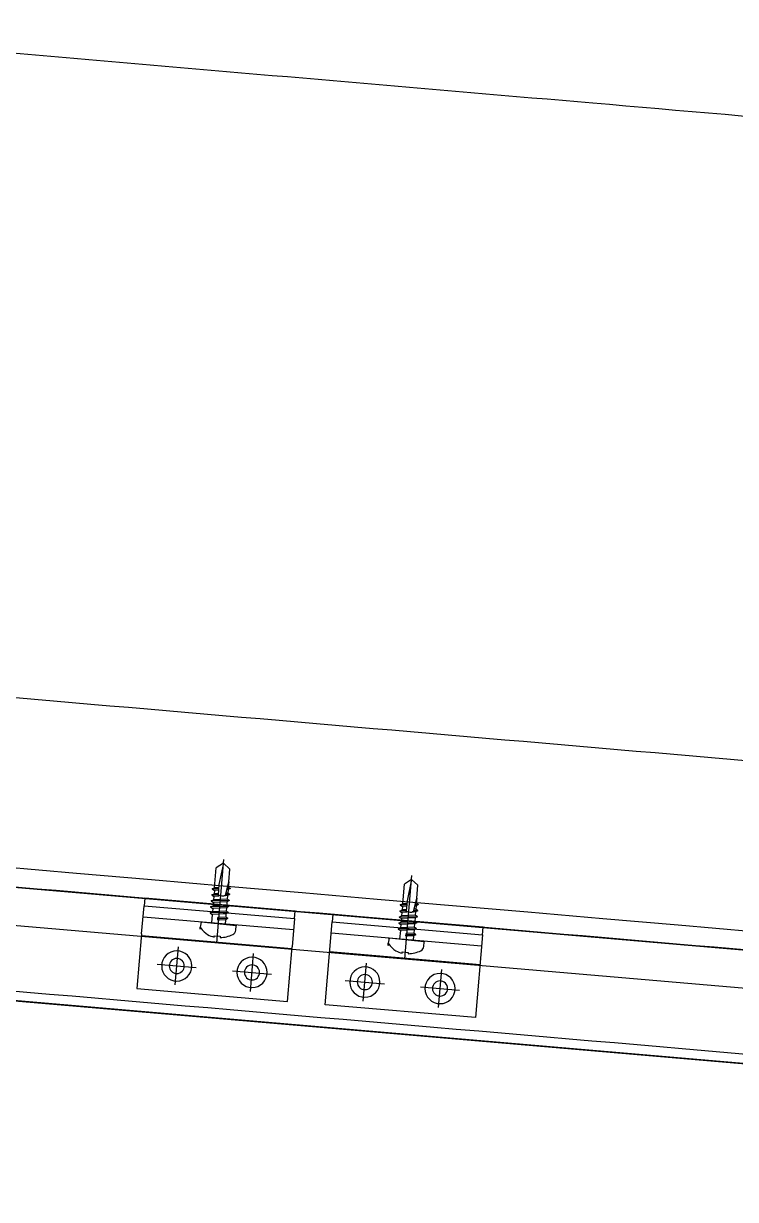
# Model space of a CAD drawing. Header units: inches. Extents: x 0 to 1813292486, y 0 to 3473589894.
# Drawn here: x 600552726.5 to 600552915.1, y 3473202308.5 to 3473202619.7 of the extents above; entities that cross this region are included whole.
import ezdxf

# ---------------------------------------------------------------- set-up
doc = ezdxf.new("R2010")
doc.units = ezdxf.units.IN
doc.header["$LTSCALE"] = 1000
doc.header["$MEASUREMENT"] = 0
for name, pattern in [('AX-MALL-WALL-P02-QT$0$CENTER', [2, 1.25, -0.25, 0.25, -0.25]), ('AX-MALL-WALL-P02-QT$0$DASHED', [0.75, 0.5, -0.25]), ('AX-MALL-WALL-P02-QT$0$HIDDEN', [0.375, 0.25, -0.125]), ('AX-MALL-WALL-P02-QT$0$HIDDENX2', [0.75, 0.5, -0.25])]:
    doc.linetypes.add(name, pattern=pattern)
for name, color, linetype in [('A-Anno-Note', 241, 'Continuous'), ('AX-MALL-P02-200$0$A-Anno-Note', 241, 'Continuous'), ('AX-MALL-WALL-P02$0$A-Anno-Note', 241, 'Continuous'), ('AX-MALL-WALL-P02-QT$0$A-Anno-Note', 241, 'Continuous'), ('AX-MALL-WALL-P02-QT$0$A-Detl-Fine', 152, 'Continuous'), ('AX-MALL-WALL-P02-QT$0$A-Detl-Patt', 8, 'Continuous'), ('AX-MALL-WALL-P02-QT$0$A-Detl-Thin', 131, 'Continuous'), ('AX-MALL-WALL-P02-QT$0$A-Wall', 2, 'Continuous'), ('AX-MALL-WALL-P02-QT$0$A-Wall-Patt', 13, 'Continuous'), ('AX-MALL-WALL-P02-QT$0$AP', 3, 'Continuous'), ('AX-MALL-WALL-P02-QT$0$C18', 4, 'AX-MALL-WALL-P02-QT$0$CENTER'), ('AX-MALL-WALL-P02-QT$0$DASH', 8, 'AX-MALL-WALL-P02-QT$0$DASHED'), ('AX-MALL-WALL-P02-QT$0$L18', 6, 'Continuous'), ('AX-MALL-WALL-P02-QT$0$PJ', 96, 'Continuous'), ('AX-MALL-WALL-P02-QT$0$STSF', 2, 'Continuous'), ('AX-MALL-WALL-P02-QT$0$tc', 4, 'Continuous'), ('AX-MALL-WALL-P02-QT$0$WZ', 2, 'Continuous'), ('AX-MALL-WALL-P02-QT$0$XX', 6, 'AX-MALL-WALL-P02-QT$0$HIDDEN'), ('AX-MALL-WALL-P02-QT$0$zx', 1, 'AX-MALL-WALL-P02-QT$0$CENTER'), ('AX-MALL-WALL-P02-QT$0$尺寸标注', 8, 'Continuous')]:
    doc.layers.add(name, color=color, linetype=linetype)
pattern_1 = [(45, (0, 359), (-353.553532015, 353.553532015), [])]

# ---------------------------------------------------------------- blocks, each defined once
blk = doc.blocks.new('AX-MALL-WALL-P02-QT$0$tj')
at = {"layer": 'AX-MALL-WALL-P02-QT$0$A-Detl-Patt'}
h = blk.add_hatch(dxfattribs=at)
h.set_pattern_fill('STEEL', color=256, scale=100, angle=50.4318)
h.set_pattern_definition([(75, (-14278.2, 156289.83), (-153.340725, 41.08752), []), (75, (-14317.88, 156358.57), (-153.340725, 41.08752), [])])
edge = h.paths.add_edge_path()
edge.add_line((88101.27, 47666.64), (87883.94, 47459.85))
edge.add_line((87883.94, 47459.85), (91571.55, 43584.64))
edge.add_arc((262949.39, 558937.71), 543101.41, 251.6057364, 260.0288667)
edge.add_arc((172180.85, -2862.15), 27100, 64.712866, 96.931605, ccw=False)
edge.add_arc((262948.97, 558936.32), 543099.97, 261.6155115, 271.7251478)
edge.add_line((279298.98, 16082.52), (279298.98, 16382.65))
edge.add_arc((262948.97, 558936.32), 542799.97, 261.6202036, 271.7261014, ccw=False)
edge.add_arc((172180.85, -2862.15), 27400, 64.806318, 96.838159)
edge.add_arc((262949.39, 558937.7), 542801.41, 251.6136389, 260.0241733, ccw=False)
edge.add_line((91737.26, 43845.69), (88101.27, 47666.64))
blk.add_lwpolyline([(88103.03, 47737.33), (87813.25, 47461.6), (91543.93, 43541.13, 0.036779), (168908.95, 23989.25, -0.141654), (183742.1, 21592.71, 0.044166), (279348.98, 16034), (279348.98, 16434.18, -0.044144), (183859.05, 21979.79, 0.140545), (168919.85, 24393.47, -0.036705), (91764.88, 43889.2), (88103.03, 47737.33)], format="xyb", dxfattribs=at)
blk.add_lwpolyline([(88101.27, 47666.64), (87883.94, 47459.85), (91571.55, 43584.64, 0.036769), (168910.3, 24039.78, -0.141514), (183756.74, 21641.09, 0.04414), (279298.98, 16082.52), (279298.98, 16382.65, -0.044124), (183844.46, 21931.4, 0.140683), (168918.46, 24342.94, -0.036714), (91737.26, 43845.69)], format="xyb", close=True, dxfattribs=at)
blk = doc.blocks.new('AX-MALL-WALL-P02-QT$0$jjzx2')
at = {"layer": 'AX-MALL-WALL-P02-QT$0$A-Detl-Fine'}
for points in [[(230759.71, -135350.48), (230738.29, -135599.56), (231136.9, -135633.84), (231158.23, -135384.75)], [(230789.6, -135353.05), (230770.75, -135572.24), (231109.57, -135601.37), (231128.34, -135382.19)]]:
    blk.add_lwpolyline(points, dxfattribs=at)
blk = doc.blocks.new('*U198')
at = {"layer": 'AX-MALL-WALL-P02-QT$0$C18', "color": 1, "ltscale": 2}
blk.add_line((0, 5.14), (0, -17.03), dxfattribs=at)
at = {"layer": 'AX-MALL-WALL-P02-QT$0$L18', "color": 4}
for p, q in [((-1.79, -1.15), (-1.79, 0)), ((1.79, -2.25), (1.79, 0)), ((-2.4, -1.5), (-1.79, -1.15)), ((-2.4, -1.5), (0.23, -1.23)), ((-2.4, -1.5), (-1.79, -1.85)), ((-2.4, -3.1), (2.4, -2.6)), ((-2.4, -3.1), (-1.79, -2.75)), ((-2.4, -3.1), (-1.79, -3.45)), ((-1.79, -1.15), (0.23, -0.87)), ((-1.79, -1.85), (0.23, -1.57)), ((-1.79, -2.75), (-1.79, -1.85)), ((-1.79, -2.75), (1.79, -2.25)), ((-1.79, -3.45), (1.79, -2.95)), ((0.23, -0.87), (0.23, -1.57)), ((2.4, -2.6), (1.79, -2.25)), ((2.4, -2.6), (1.79, -2.95)), ((1.79, -3.85), (1.79, -2.95)), ((-2.4, -4.7), (2.4, -4.2)), ((-2.4, -4.7), (-1.79, -4.35)), ((-2.4, -4.7), (-1.79, -5.05)), ((-2.4, -6.3), (2.4, -5.8)), ((-2.4, -6.3), (-1.79, -5.95)), ((-1.79, -4.35), (-1.79, -3.45)), ((-1.79, -4.35), (1.79, -3.85)), ((-1.79, -5.05), (1.79, -4.55)), ((-1.79, -5.95), (-1.79, -5.05)), ((-1.79, -5.95), (1.79, -5.45)), ((-1.79, -6.65), (1.79, -6.15)), ((2.4, -4.2), (1.79, -3.85)), ((2.4, -4.2), (1.79, -4.55)), ((1.79, -5.45), (1.79, -4.55)), ((2.4, -5.8), (1.79, -5.45)), ((2.4, -5.8), (1.79, -6.15)), ((1.79, -7.05), (1.79, -6.15)), ((-2.4, -6.3), (-1.79, -6.65)), ((-2.4, -7.9), (-1.79, -7.55)), ((-2.4, -7.9), (-1.27, -7.78)), ((-2.4, -7.9), (-1.79, -8.25)), ((-2.4, -9.5), (-1.79, -9.15)), ((-1.79, -7.55), (-1.79, -6.65)), ((-1.79, -7.55), (-0.92, -7.43)), ((-1.79, -8.25), (-1.33, -8.19)), ((-1.79, -9.15), (-1.79, -8.25)), ((-1.79, -9.15), (-1.47, -9.1)), ((0.43, -7.24), (1.79, -7.05)), ((0.71, -7.58), (2.4, -7.4)), ((0.71, -7.9), (1.79, -7.75)), ((0.71, -8.8), (1.79, -8.65)), ((0.71, -9.18), (2.4, -9)), ((2.4, -7.4), (1.79, -7.05)), ((2.4, -7.4), (1.79, -7.75)), ((1.79, -8.65), (1.79, -7.75)), ((2.4, -9), (1.79, -8.65)), ((2.4, -9), (1.79, -9.35)), ((-2.4, -9.5), (-1.52, -9.41)), ((-2.4, -9.5), (-1.79, -9.85)), ((-1.79, -9.85), (-1.58, -9.82)), ((-1.79, -11.2), (-1.79, -9.85)), ((-1.79, -11.2), (-1.79, -14.6)), ((0.71, -9.5), (1.79, -9.35)), ((1.79, -9.35), (1.79, -14.6)), ((0, -16), (-1.79, -14.6)), ((0, -16), (1.79, -14.6))]:
    blk.add_line(p, q, dxfattribs=at)
blk.add_lwpolyline([(4.55, 0, 0.414214), (4.75, 0.2), (4.75, 1.39, 0.265403), (4.07, 2.59, 0.108659), (0.8, 3.66), (0.8, 3.32), (-0.8, 3.32), (-0.8, 3.66, 0.108659), (-4.07, 2.59, 0.265403), (-4.75, 1.39), (-4.75, 0.2, 0.414214), (-4.55, 0)], format="xyb", close=True, dxfattribs=at)
blk.add_lwpolyline([(0, -16), (0.71, -10.26), (0.71, -7.54, 0.417657), (0.41, -7.24, 0.083367), (-1.23, -7.53), (-1.79, -11.2)], format="xyb", dxfattribs=at)
blk = doc.blocks.new('AX-MALL-WALL-P02-QT$0$盘头自钻自攻钉ST4-8')
at = {"layer": 'AX-MALL-WALL-P02-QT$0$尺寸标注'}
blk.add_blockref('*U198', (0, 0), dxfattribs=at)
blk = doc.blocks.new('AX-MALL-WALL-P02-QT$0$A$C61293B14')
at = {"layer": 'AX-MALL-WALL-P02-QT$0$tc'}
for radius in [4, 2]:
    blk.add_circle((0, 0), radius, dxfattribs=at)
at = {"layer": 'AX-MALL-WALL-P02-QT$0$zx'}
for p, q in [((0, 5.04), (0, -5.04)), ((-5.2, 0), (5.2, 0))]:
    blk.add_line(p, q, dxfattribs=at)
blk = doc.blocks.new('AX-MALL-WALL-P02-QT$0$A$C41DD6A87')
at = {"layer": 'AX-MALL-WALL-P02-QT$0$tc'}
h = blk.add_hatch(dxfattribs=at)
h.set_pattern_fill('ANSI31', color=256, scale=0.5, angle=-90, style=0)
h.set_pattern_definition([(225, (28362.6861, -179426.7049), (-1.122532015, 1.122532015), [])])
h.paths.add_polyline_path([(40, 20), (0, 20), (0, 22), (40, 22)])
at = {"layer": 'AX-MALL-WALL-P02-QT$0$PJ'}
for points in [[(40, 20), (0, 20), (0, 22), (40, 22)], [(40, 20), (0, 20), (0, -2), (40, -2)]]:
    blk.add_lwpolyline(points, close=True, dxfattribs=at)
at = {"layer": 'AX-MALL-WALL-P02-QT$0$XX'}
for p, q in [((0, 17), (40, 17)), ((0, 12), (40, 12))]:
    blk.add_line(p, q, dxfattribs=at)
at = {"layer": 'AX-MALL-WALL-P02-QT$0$tc', "rotation": 180}
for p in [(10.01, 4.86), (30.01, 4.86)]:
    blk.add_blockref('AX-MALL-WALL-P02-QT$0$A$C61293B14', p, dxfattribs=at)
at = {"layer": 'AX-MALL-WALL-P02-QT$0$WZ', "extrusion": (1.11243e-34, 1.0178e-23, -1), "zscale": -1, "rotation": 180}
blk.add_blockref('AX-MALL-WALL-P02-QT$0$盘头自钻自攻钉ST4-8', (-20, 17), dxfattribs=at)
blk = doc.blocks.new('AX-MALL-WALL-P02-QT$0$A$C715D18B8')
at = {"layer": 'AX-MALL-WALL-P02-QT$0$tc'}
h = blk.add_hatch(dxfattribs=at)
h.set_pattern_fill('ANSI31', color=256, scale=0.5, angle=-180, style=0)
h.set_pattern_definition([(225, (28362.6861, -179426.7049), (-1.122532015, 1.122532015), [])])
h.paths.add_polyline_path([(40, 20), (0, 20), (0, 22), (40, 22)])
at = {"layer": 'AX-MALL-WALL-P02-QT$0$PJ'}
blk.add_line((0, 17), (40, 17), dxfattribs=at)
blk.add_lwpolyline([(40, 20), (0, 20), (0, 22), (40, 22)], close=True, dxfattribs=at)
blk.add_lwpolyline([(40, 12.5), (40, 20), (0, 20), (0, 12.5)], dxfattribs=at)
at = {"layer": 'AX-MALL-WALL-P02-QT$0$XX'}
blk.add_line((0, 12), (40, 12), dxfattribs=at)
blk.add_lwpolyline([(40, 12.5), (40, -2), (0, -2), (0, 12.5)], dxfattribs=at)
at = {"layer": 'AX-MALL-WALL-P02-QT$0$tc', "rotation": 180}
for p in [(10.01, 4.86), (30.01, 4.86)]:
    blk.add_blockref('AX-MALL-WALL-P02-QT$0$A$C61293B14', p, dxfattribs=at)
at = {"layer": 'AX-MALL-WALL-P02-QT$0$WZ', "extrusion": (1.11247e-34, 1.0178e-23, -1), "zscale": -1, "rotation": 180}
blk.add_blockref('AX-MALL-WALL-P02-QT$0$盘头自钻自攻钉ST4-8', (-20, 17), dxfattribs=at)
blk = doc.blocks.new('AX-MALL-WALL-P02-QT$0$A$C4D6066B9')
at = {"rotation": 180}
for name, p in [('AX-MALL-WALL-P02-QT$0$A$C715D18B8', (0, 22)), ('AX-MALL-WALL-P02-QT$0$A$C41DD6A87', (50, 22))]:
    blk.add_blockref(name, p, dxfattribs=at)
blk = doc.blocks.new('AX-MALL-WALL-P02-QT$0$500C')
at = {"layer": 'AX-MALL-WALL-P02-QT$0$AP'}
blk.add_line((-34.55, -219.36), (353.41, -335.82), dxfattribs=at)
blk.add_lwpolyline([(347.65, -354.97), (-21.1, -244.13), (-35.5, -292.09)], dxfattribs=at)
blk.add_arc((-249916.09, -832929.85), 869377.49, 73.26994203, 73.29528542, dxfattribs=at)
at = {"layer": 'AX-MALL-WALL-P02-QT$0$DASH', "color": 8, "linetype": 'AX-MALL-WALL-P02-QT$0$HIDDENX2', "ltscale": 20}
blk.add_lwpolyline([(333.78, -314.25, 0.000088), (27.3, -222.2, 0.000088)], format="xyb", dxfattribs=at)
at = {"layer": 'AX-MALL-WALL-P02-QT$0$STSF'}
for points in [[(40.24, -179.1, -0.000088), (346.72, -271.16)], [(332.34, -319.04, 0.000088), (25.86, -226.99, 0.000088)]]:
    blk.add_lwpolyline(points, format="xyb", dxfattribs=at)
at = {"layer": 'AX-MALL-WALL-P02-QT$0$tc', "xscale": -1, "rotation": 163.2968720435208}
blk.add_blockref('AX-MALL-WALL-P02-QT$0$A$C4D6066B9', (177.76, -272.57), dxfattribs=at)
blk = doc.blocks.new('AX-MALL-WALL-P02-QT$0$mqst2')
at = {"color": 6, "rotation": 11.80324962962289}
blk.add_blockref('AX-MALL-WALL-P02-QT$0$500C', (338978.71, -44658.84, 0), dxfattribs=at)
blk = doc.blocks.new('AX-MALL-WALL-P02-QT')
at = {"layer": 'AX-MALL-WALL-P02-QT$0$A-Wall-Patt'}
h = blk.add_hatch(dxfattribs=at)
h.set_pattern_fill('普通砖', color=256, scale=200, style=0)
h.set_pattern_definition(pattern_1)
h.paths.add_polyline_path([(600354290.74, 3473072546.16, 0.00012), (600354525.57, 3473072434.88), (600354577.46, 3473072557.84), (600354512.7, 3473072662.28, -0.00007), (600354376.42, 3473072726.87)])
h = blk.add_hatch(dxfattribs=at)
h.set_pattern_fill('普通砖', color=256, scale=200, style=0)
h.set_pattern_definition(pattern_1)
h.paths.add_polyline_path([(600354577.46, 3473072557.84), (600354525.57, 3473072434.88, 0.000065), (600354652.65, 3473072374.72), (600354738.2, 3473072555.5, -0.000023), (600354694.12, 3473072576.36)])
at = {"layer": 'AX-MALL-WALL-P02-QT$0$A-Wall'}
for centre, radius, start, end in [((600585645.66, 3473560475.15), 539999.82, 244.6317056, 244.6592776), ((600585682.62, 3473560553.22), 540086.19, 244.6592789, 244.6741953)]:
    blk.add_arc(centre, radius, start, end, dxfattribs=at)
at = {"layer": 'AX-MALL-WALL-P02-QT$0$A-Anno-Note'}
for name, p, rotation in [('AX-MALL-WALL-P02-QT$0$mqst2', (600052179.27, 3473232742.4), 339.5681613092181), ('AX-MALL-WALL-P02-QT$0$jjzx2', (600185298.43, 3473279938.05), 339.5681613092246)]:
    blk.add_blockref(name, p, dxfattribs=dict(at, rotation=rotation))
at = {"layer": 'AX-MALL-WALL-P02-QT$0$A-Detl-Thin', "rotation": 339.5681613091762}
blk.add_blockref('AX-MALL-WALL-P02-QT$0$tj', (600144118.7, 3473128496.29), dxfattribs=at)
blk = doc.blocks.new('AX-MALL-WALL-P02')
at = {"layer": 'AX-MALL-WALL-P02$0$A-Anno-Note'}
blk.add_blockref('AX-MALL-WALL-P02-QT', (0, 0), dxfattribs=at)
blk = doc.blocks.new('AX-MALL-P02-200')
at = {"layer": 'AX-MALL-P02-200$0$A-Anno-Note'}
blk.add_blockref('AX-MALL-WALL-P02', (0, 0), dxfattribs=at)

msp = doc.modelspace()

# ---------------------------------------------------------------- block references
at = {"layer": 'A-Anno-Note', "rotation": 20.43183869077545}
msp.add_blockref('AX-MALL-P02-200', (1250392458.53, 9048125.68), dxfattribs=at)

doc.saveas('drawing.dxf')
